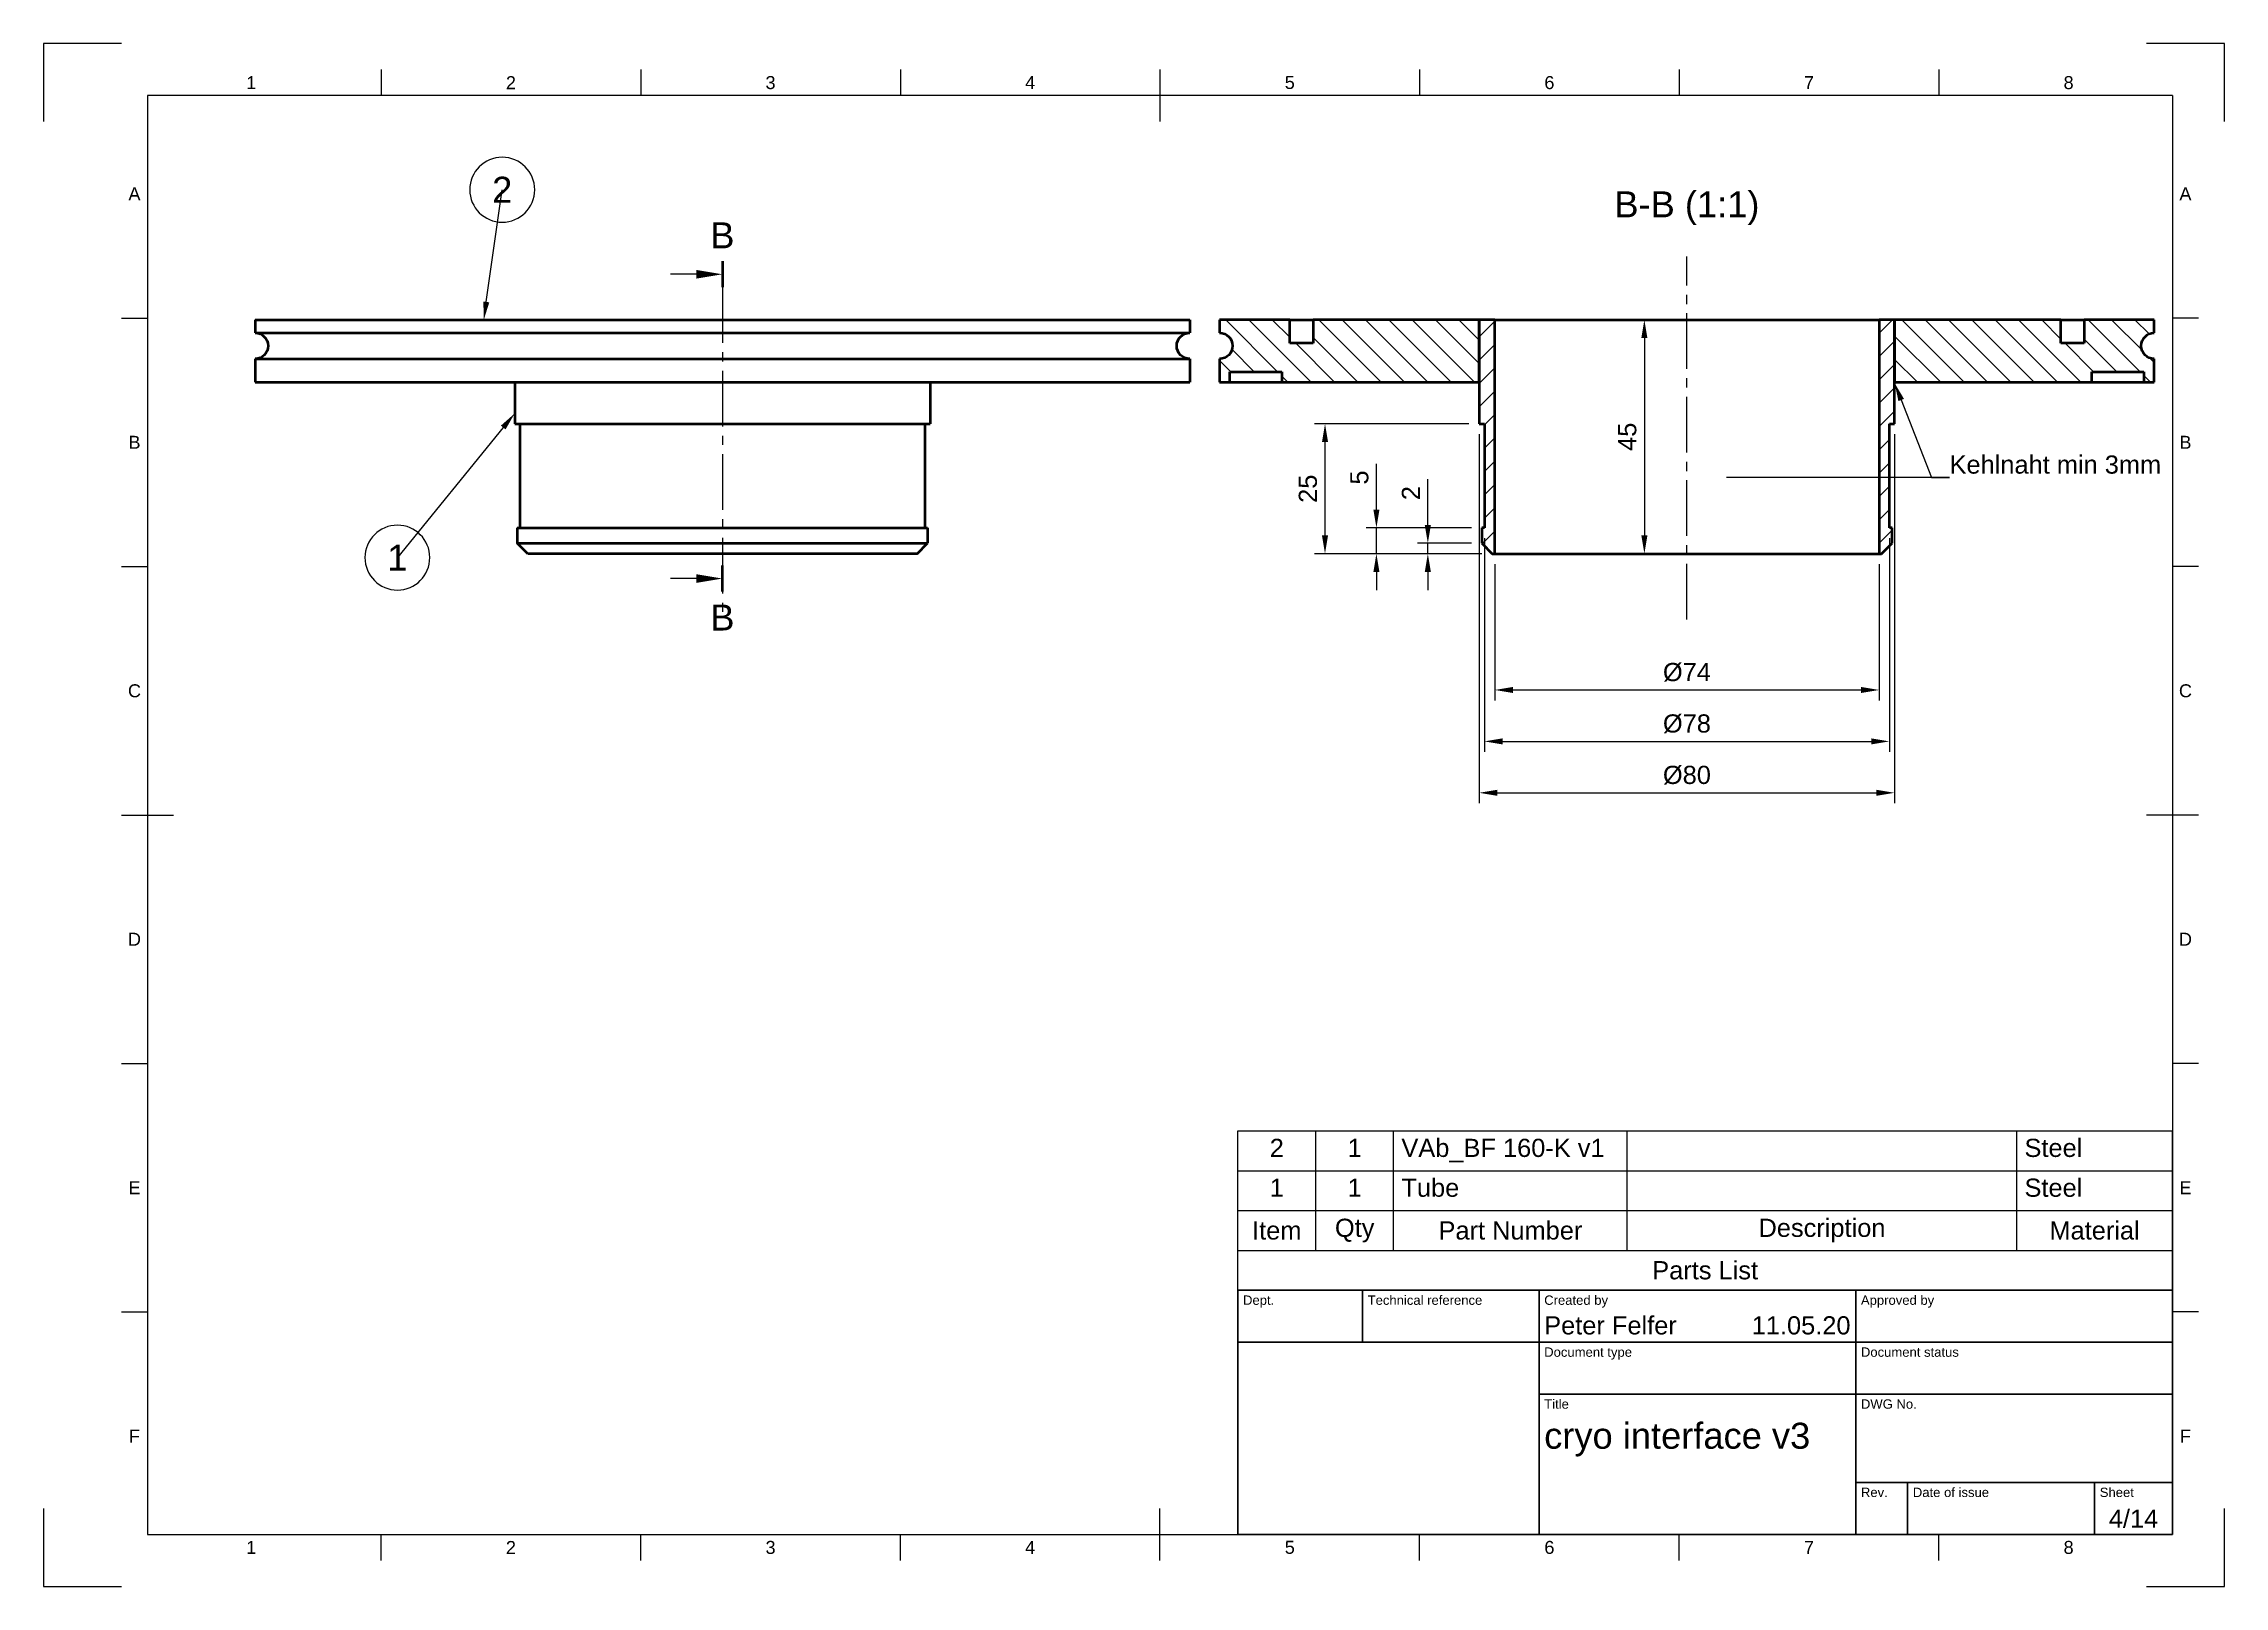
# Model space of a CAD drawing. Header units: millimetres. Extents: x 0 to 420, y 0 to 297.
import ezdxf
from ezdxf import colors
from ezdxf.entities.mleader import LeaderData, LeaderLine
from ezdxf.enums import TextEntityAlignment as Align
from ezdxf.math import Vec2, Vec3

# ---------------------------------------------------------------- set-up
doc = ezdxf.new("R2010")
doc.units = ezdxf.units.MM
doc.header["$LTSCALE"] = 0.75
doc.linetypes.add('CENTER2', pattern=[28.575, 19.05, -3.175, 3.175, -3.175])
for name, color, linetype, lineweight in [('Balloons', 7, 'Continuous', 25), ('Border', 7, 'Continuous', 25), ('FD_Dimensions', 7, 'Continuous', 25), ('Hatching', 7, 'Continuous', 25), ('Leaders', 7, 'Continuous', 25), ('Parts Lists', 7, 'Continuous', 25), ('Section Lines', 7, 'Continuous', 25), ('Smart Centers', 7, 'CENTER2', 25), ('TitleBlock', 7, 'Continuous', 35), ('View Labels', 7, 'Continuous', 25), ('Visible', 7, 'Continuous', 50)]:
    doc.layers.add(name, color=color, linetype=linetype, lineweight=lineweight)
doc.styles.add('FusionTitle', font='')
doc.styles.get("Standard").update_dxf_attribs({"font": 'arial.ttf'})
doc.styles.get('FusionTitle').set_extended_font_data('Arial Unicode MS')
doc.dimstyles.new('Dim-ISO-25', dxfattribs={"dimtxt": 3.5, "dimasz": 3.5, "dimexe": 2, "dimexo": 2, "dimgap": 1.5, "dimtad": 1, "dimzin": 12, "dimdsep": 46, "dimtxsty": 'Standard', "dimcen": 0, "dimazin": 3, "dimtp": 0.1, "dimtm": 0.1, "dimtfac": 0.714, "dimtmove": 0, "dimatfit": 3, "dimfxl": 1, "dimtzin": 12, "dimarcsym": 0})

# ---------------------------------------------------------------- blocks, each defined once
blk = doc.blocks.new('ISO_TITLEBLOCK')
at = {"layer": 'TitleBlock'}
for p, q in [((0, 47), (-180, 47)), ((-180, 47), (-180, 0)), ((-156, 37), (-156, 47)), ((-122, 0), (-122, 47)), ((-61, 0), (-61, 47)), ((0, 0), (0, 47)), ((-180, 37), (0, 37)), ((-122, 27), (0, 27)), ((-61, 10), (0, 10)), ((-51, 0), (-51, 10)), ((-15, 0), (-15, 10)), ((-180, 0), (0, 0))]:
    blk.add_line(p, q, dxfattribs=at)
at = {"layer": 'TitleBlock', "style": 'FusionTitle'}
for s, p in [('Dept.', (-179, 46)), ('Technical reference', (-155, 46)), ('Created by', (-121, 46)), ('Approved by', (-60, 46)), ('Document type', (-121, 36)), ('Document status', (-60, 36)), ('Title', (-121, 26)), ('DWG No.', (-60, 26)), ('Rev.', (-60, 9)), ('Date of issue', (-50, 9)), ('Sheet', (-14, 9))]:
    blk.add_text(s, height=1.8, dxfattribs=at).set_placement(p, align=Align.TOP_LEFT)
for tag, p, height in [('DEPT', (-179, 38.5), 3.5), ('TECHNICAL_REFERENCE', (-155, 38.5), 3.5), ('CREATED_BY', (-121, 38.5), 3.5), ('APPROVED_BY', (-60, 38.5), 3.5), ('DOCUMENT_TYPE', (-121, 28.5), 3.5), ('DOCUMENT_STATUS', (-60, 28.5), 3.5), ('TITLE_1', (-121, 16.5), 5), ('TITLE_2', (-121, 9), 5), ('TITLE_3', (-121, 1.5), 5), ('DATE_OF_ISSUE', (-50, 1.5), 3.5)]:
    blk.add_attdef(tag, p, '', height=height, dxfattribs=at)
for tag, p in [('CREATED_DATE', (-62, 38.5)), ('APPROVED_DATE', (-1, 38.5))]:
    blk.add_attdef(tag, text='', height=3.5, dxfattribs=at).set_placement(p, align=Align.RIGHT)
for tag, height, p in [('DRAWING_NUMBER', 5, (-30.5, 16.6)), ('REV', 3.5, (-56, 3.1)), ('SHEET', 3.5, (-7.5, 3.1))]:
    blk.add_attdef(tag, text='', height=height, dxfattribs=at).set_placement(p, align=Align.MIDDLE)
blk = doc.blocks.new('ISO_A3_SHEET')
at = {"layer": 'Border'}
for p, q in [((15, 297), (0, 297)), ((0, 297), (0, 282)), ((420, 297), (405, 297)), ((420, 282), (420, 297)), ((65, 292), (65, 287)), ((115, 292), (115, 287)), ((165, 292), (165, 287)), ((215, 292), (215, 282)), ((265, 292), (265, 287)), ((315, 292), (315, 287)), ((365, 292), (365, 287)), ((410, 287), (20, 287)), ((20, 287), (20, 10)), ((410, 287), (410, 10)), ((15, 244.16666), (20, 244.16666)), ((415, 244.16666), (410, 244.16666)), ((15, 196.33333), (20, 196.33333)), ((415, 196.33333), (410, 196.33333)), ((15, 148.5), (25, 148.5)), ((415, 148.5), (405, 148.5)), ((15, 100.66667), (20, 100.66667)), ((415, 100.66667), (410, 100.66667)), ((15, 52.83334), (20, 52.83334)), ((415, 52.83334), (410, 52.83334)), ((0, 15), (0, 0)), ((215, 5), (215, 15)), ((420, 0), (420, 15)), ((20, 10), (410, 10)), ((65, 5), (65, 10)), ((115, 5), (115, 10)), ((165, 5), (165, 10)), ((265, 5), (265, 10)), ((315, 5), (315, 10)), ((365, 5), (365, 10)), ((0, 0), (15, 0)), ((405, 0), (420, 0))]:
    blk.add_line(p, q, dxfattribs=at)
at = {"layer": 'Border', "style": 'FusionTitle'}
for s, p in [('1', (40, 289.5)), ('2', (90, 289.5)), ('3', (140, 289.5)), ('4', (190, 289.5)), ('5', (240, 289.5)), ('6', (290, 289.5)), ('7', (340, 289.5)), ('8', (390, 289.5)), ('A', (17.5, 268.08333)), ('A', (412.5, 268.08333)), ('B', (17.5, 220.25)), ('B', (412.5, 220.25)), ('C', (17.5, 172.41667)), ('C', (412.5, 172.41667)), ('D', (17.5, 124.58334)), ('D', (412.5, 124.58334)), ('E', (17.5, 76.75001)), ('E', (412.5, 76.75001)), ('F', (17.5, 28.91668)), ('F', (412.5, 28.91668)), ('1', (40, 7.5)), ('2', (90, 7.5)), ('3', (140, 7.5)), ('4', (190, 7.5)), ('5', (240, 7.5)), ('6', (290, 7.5)), ('7', (340, 7.5)), ('8', (390, 7.5))]:
    blk.add_text(s, height=2.5, dxfattribs=at).set_placement(p, align=Align.MIDDLE)
blk = doc.blocks.new('*U5')
at = {"layer": 'Smart Centers', "color": 0, "ltscale": 0.75, "transparency": 16777216}
blk.add_line((0, 36.288044), (0, -27.655805), dxfattribs=at)
blk = doc.blocks.new('*U6')
at = {"layer": 'Smart Centers', "color": 0, "ltscale": 0.75, "transparency": 16777216}
blk.add_line((0, -35.166956), (0, 34.704111), dxfattribs=at)
blk = doc.blocks.new('*D19')
at = {"layer": 'Defpoints', "color": 0, "transparency": 16777216}
for p in [(279.486368, 198.80956), (353.486368, 198.80956), (353.486368, 172.570216)]:
    blk.add_point(p, dxfattribs=at)
at = {"layer": 'FD_Dimensions', "lineweight": -2, "transparency": 16777216}
for p, q in [((279.486368, 196.80956), (279.486368, 170.570216)), ((353.486368, 196.80956), (353.486368, 170.570216)), ((282.986368, 172.570216), (349.986368, 172.570216))]:
    blk.add_line(p, q, dxfattribs=at)
at = {"layer": 'FD_Dimensions', "transparency": 16777216}
for points in [[(282.986368, 173.15355), (282.986368, 171.986883), (279.486368, 172.570216)], [(349.986368, 173.15355), (349.986368, 171.986883), (353.486368, 172.570216)]]:
    blk.add_solid(points, dxfattribs=at)
at = {"layer": 'FD_Dimensions', "color": 0, "transparency": 16777216, "insert": (316.486368, 175.955107), "char_height": 3.5, "attachment_point": 5}
blk.add_mtext('%%C74', dxfattribs=at)
blk = doc.blocks.new('*D20')
at = {"layer": 'Defpoints', "color": 0, "transparency": 16777216}
for p in [(277.486368, 203.80956), (355.486368, 203.80956), (355.486368, 162.670721)]:
    blk.add_point(p, dxfattribs=at)
at = {"layer": 'FD_Dimensions', "lineweight": -2, "transparency": 16777216}
for p, q in [((277.486368, 201.80956), (277.486368, 160.670721)), ((355.486368, 201.80956), (355.486368, 160.670721)), ((280.986368, 162.670721), (351.986368, 162.670721))]:
    blk.add_line(p, q, dxfattribs=at)
at = {"layer": 'FD_Dimensions', "transparency": 16777216}
for points in [[(280.986368, 163.254055), (280.986368, 162.087388), (277.486368, 162.670721)], [(351.986368, 163.254055), (351.986368, 162.087388), (355.486368, 162.670721)]]:
    blk.add_solid(points, dxfattribs=at)
at = {"layer": 'FD_Dimensions', "color": 0, "transparency": 16777216, "insert": (316.486368, 166.055612), "char_height": 3.5, "attachment_point": 5}
blk.add_mtext('%%C78', dxfattribs=at)
blk = doc.blocks.new('*D21')
at = {"layer": 'Defpoints', "color": 0, "transparency": 16777216}
for p in [(276.486368, 223.80956), (356.486368, 223.80956), (356.486368, 152.771226)]:
    blk.add_point(p, dxfattribs=at)
at = {"layer": 'FD_Dimensions', "lineweight": -2, "transparency": 16777216}
for p, q in [((276.486368, 221.80956), (276.486368, 150.771226)), ((356.486368, 221.80956), (356.486368, 150.771226)), ((279.986368, 152.771226), (352.986368, 152.771226))]:
    blk.add_line(p, q, dxfattribs=at)
at = {"layer": 'FD_Dimensions', "transparency": 16777216}
for points in [[(279.986368, 153.35456), (279.986368, 152.187893), (276.486368, 152.771226)], [(352.986368, 153.35456), (352.986368, 152.187893), (356.486368, 152.771226)]]:
    blk.add_solid(points, dxfattribs=at)
at = {"layer": 'FD_Dimensions', "color": 0, "transparency": 16777216, "insert": (316.486368, 156.156117), "char_height": 3.5, "attachment_point": 5}
blk.add_mtext('%%C80', dxfattribs=at)
blk = doc.blocks.new('*D22')
at = {"layer": 'Defpoints', "color": 0, "transparency": 16777216}
for p in [(308.293687, 243.80956), (308.293687, 198.80956), (308.293687, 198.80956)]:
    blk.add_point(p, dxfattribs=at)
at = {"layer": 'FD_Dimensions', "lineweight": -2, "transparency": 16777216}
blk.add_line((308.293687, 240.30956), (308.293687, 202.30956), dxfattribs=at)
at = {"layer": 'FD_Dimensions', "transparency": 16777216}
for points in [[(307.710354, 240.30956), (308.877021, 240.30956), (308.293687, 243.80956)], [(307.710354, 202.30956), (308.877021, 202.30956), (308.293687, 198.80956)]]:
    blk.add_solid(points, dxfattribs=at)
at = {"layer": 'FD_Dimensions', "color": 0, "transparency": 16777216, "insert": (305.013844, 221.30956), "char_height": 3.5, "attachment_point": 5, "rotation": 90}
blk.add_mtext('45', dxfattribs=at)
blk = doc.blocks.new('*D23')
at = {"layer": 'Defpoints', "color": 0, "transparency": 16777216}
for p in [(246.787883, 223.80956), (276.486368, 223.80956), (278.986368, 198.80956)]:
    blk.add_point(p, dxfattribs=at)
at = {"layer": 'FD_Dimensions', "color": 0, "lineweight": -2, "transparency": 16777216}
for p, q in [((274.486368, 223.80956), (244.787883, 223.80956)), ((246.787883, 202.30956), (246.787883, 220.30956)), ((276.986368, 198.80956), (244.787883, 198.80956))]:
    blk.add_line(p, q, dxfattribs=at)
at = {"layer": 'FD_Dimensions', "color": 0, "transparency": 16777216}
for points in [[(246.20455, 220.30956), (247.371217, 220.30956), (246.787883, 223.80956)], [(246.20455, 202.30956), (247.371217, 202.30956), (246.787883, 198.80956)]]:
    blk.add_solid(points, dxfattribs=at)
at = {"layer": 'FD_Dimensions', "color": 0, "transparency": 16777216, "insert": (243.500878, 211.30956), "char_height": 3.5, "attachment_point": 5, "rotation": 90}
blk.add_mtext('25', dxfattribs=at)
blk = doc.blocks.new('*D24')
at = {"layer": 'Defpoints', "color": 0, "transparency": 16777216}
for p in [(256.687378, 203.80956), (276.986368, 203.80956), (278.986368, 198.80956)]:
    blk.add_point(p, dxfattribs=at)
at = {"layer": 'FD_Dimensions', "color": 0, "lineweight": -2, "transparency": 16777216}
for p, q in [((256.687378, 207.30956), (256.687378, 216.130161)), ((274.986368, 203.80956), (254.687378, 203.80956)), ((256.687378, 198.80956), (256.687378, 203.80956)), ((276.986368, 198.80956), (254.687378, 198.80956)), ((256.687378, 195.30956), (256.687378, 191.80956))]:
    blk.add_line(p, q, dxfattribs=at)
at = {"layer": 'FD_Dimensions', "color": 0, "transparency": 16777216}
for points in [[(256.104045, 207.30956), (257.270712, 207.30956), (256.687378, 203.80956)], [(256.104045, 195.30956), (257.270712, 195.30956), (256.687378, 198.80956)]]:
    blk.add_solid(points, dxfattribs=at)
at = {"layer": 'FD_Dimensions', "color": 0, "transparency": 16777216, "insert": (253.407535, 213.469861), "char_height": 3.5, "attachment_point": 5, "rotation": 90}
blk.add_mtext('5', dxfattribs=at)
blk = doc.blocks.new('*D25')
at = {"layer": 'Defpoints', "color": 0, "transparency": 16777216}
for p in [(266.586873, 200.80956), (276.986368, 200.80956), (278.986368, 198.80956)]:
    blk.add_point(p, dxfattribs=at)
at = {"layer": 'FD_Dimensions', "color": 0, "lineweight": -2, "transparency": 16777216}
for p, q in [((266.586873, 204.30956), (266.586873, 213.127773)), ((274.986368, 200.80956), (264.586873, 200.80956)), ((276.986368, 198.80956), (264.586873, 198.80956)), ((266.586873, 198.80956), (266.586873, 200.80956)), ((266.586873, 195.30956), (266.586873, 191.80956))]:
    blk.add_line(p, q, dxfattribs=at)
at = {"layer": 'FD_Dimensions', "color": 0, "transparency": 16777216}
for points in [[(266.00354, 204.30956), (267.170207, 204.30956), (266.586873, 200.80956)], [(266.00354, 195.30956), (267.170207, 195.30956), (266.586873, 198.80956)]]:
    blk.add_solid(points, dxfattribs=at)
at = {"layer": 'FD_Dimensions', "color": 0, "transparency": 16777216, "insert": (263.329711, 210.468667), "char_height": 3.5, "attachment_point": 5, "rotation": 90}
blk.add_mtext('2', dxfattribs=at)
blk = doc.blocks.new('*T14')
at = {"layer": 'Parts Lists', "color": 0, "linetype": 'ByBlock', "lineweight": -2, "transparency": 16777216}
for p, q in [((0, 30.666667), (180, 30.666667)), ((0, 0), (0, 30.666667)), ((15, 7.666667), (15, 30.666667)), ((30, 7.666667), (30, 30.666667)), ((75, 7.666667), (75, 30.666667)), ((150, 7.666667), (150, 30.666667)), ((180, 0), (180, 30.666667)), ((0, 23), (180, 23)), ((0, 15.333333), (180, 15.333333)), ((0, 7.666667), (180, 7.666667)), ((0, 0), (180, 0))]:
    blk.add_line(p, q, dxfattribs=at)
at = {"layer": 'Parts Lists', "color": 0, "transparency": 16777216, "char_height": 3.5}
for s, insert, width, attachment_point in [('2', (7.5, 29.166667), 12, 2), ('1', (22.5, 29.166667), 12, 2), ('VAb_BF 160-K v1', (31.5, 29.166667), 42, 1), ('Steel', (151.5, 29.166667), 27, 1), ('1', (7.5, 21.5), 12, 2), ('1', (22.5, 21.5), 12, 2), ('Tube', (31.5, 21.5), 42, 1), ('Steel', (151.5, 21.5), 27, 1), ('Item', (7.5, 11.5), 12, 5), ('Qty', (22.5, 11.5), 12, 5), ('Part Number', (52.5, 11.5), 42, 5), ('Description', (112.5, 11.5), 72, 5), ('Material', (165, 11.5), 27, 5), ('Parts List', (90, 3.833333), 177, 5)]:
    blk.add_mtext(s, dxfattribs=dict(at, insert=insert, width=width, attachment_point=attachment_point))
blk = doc.blocks.new('*B16')
at = {"transparency": 16777216}
for start, end in [(90, 270), (270, 90)]:
    blk.add_arc((0, 0), 6.25, start, end, dxfattribs=at)
at = {"transparency": 16777216, "insert": (0, 0), "char_height": 5, "attachment_point": 5}
blk.add_mtext('1', dxfattribs=at)
blk = doc.blocks.new('*B17')
at = {"transparency": 16777216}
for start, end in [(90, 270), (270, 90)]:
    blk.add_arc((0, 0), 6.25, start, end, dxfattribs=at)
at = {"transparency": 16777216, "insert": (0, 0), "char_height": 5, "attachment_point": 5}
blk.add_mtext('2', dxfattribs=at)

msp = doc.modelspace()

# ---------------------------------------------------------------- hatches: boundary and pattern name
at = {"layer": 'Hatching'}
h = msp.add_hatch(dxfattribs=at)
h.set_pattern_fill('ANSI31', color=256, angle=90, style=0)
edge = h.paths.add_edge_path(flags=0)
edge.add_line((406.486, 241.31), (406.486, 243.81))
edge.add_line((406.486, 243.81), (392.986, 243.81))
edge.add_line((392.986, 243.81), (392.986, 239.31))
edge.add_line((392.986, 239.31), (388.486, 239.31))
edge.add_line((388.486, 239.31), (388.486, 243.81))
edge.add_line((388.486, 243.81), (356.486, 243.81))
edge.add_line((356.486, 243.81), (356.486, 231.81))
edge.add_line((356.486, 231.81), (394.486, 231.81))
edge.add_line((394.486, 231.81), (394.486, 233.81))
edge.add_line((394.486, 233.81), (404.486, 233.81))
edge.add_line((404.486, 233.81), (404.486, 231.81))
edge.add_line((404.486, 231.81), (406.486, 231.81))
edge.add_line((406.486, 231.81), (406.486, 236.31))
edge.add_ellipse((406.486, 238.81), major_axis=(0, -2.5), ratio=1, start_angle=180, end_angle=360, ccw=False)
edge = h.paths.add_edge_path(flags=0)
edge.add_line((226.486, 243.81), (226.486, 241.31))
edge.add_ellipse((226.486, 238.81), major_axis=(0, 2.5), ratio=1, start_angle=180, end_angle=360, ccw=False)
edge.add_line((226.486, 236.31), (226.486, 231.81))
edge.add_line((226.486, 231.81), (228.486, 231.81))
edge.add_line((228.486, 231.81), (228.486, 233.81))
edge.add_line((228.486, 233.81), (238.486, 233.81))
edge.add_line((238.486, 233.81), (238.486, 231.81))
edge.add_line((238.486, 231.81), (276.486, 231.81))
edge.add_line((276.486, 231.81), (276.486, 243.81))
edge.add_line((276.486, 243.81), (244.486, 243.81))
edge.add_line((244.486, 243.81), (244.486, 239.31))
edge.add_line((244.486, 239.31), (239.986, 239.31))
edge.add_line((239.986, 239.31), (239.986, 243.81))
edge.add_line((239.986, 243.81), (226.486, 243.81))
h = msp.add_hatch(dxfattribs=at)
h.set_pattern_fill('ANSI31', color=256, style=0)
h.paths.add_polyline_path([(276.986, 200.81), (278.986, 198.81), (279.486, 198.81), (279.486, 243.81), (276.486, 243.81), (276.486, 231.81), (276.486, 223.81), (277.486, 223.81), (277.486, 203.81), (276.986, 203.81)], flags=0)
h.paths.add_polyline_path([(353.986, 198.81), (355.986, 200.81), (355.986, 203.81), (355.486, 203.81), (355.486, 223.81), (356.486, 223.81), (356.486, 231.81), (356.486, 243.81), (353.486, 243.81), (353.486, 198.81)], flags=0)

# ---------------------------------------------------------------- linework, layer by layer
at = {"layer": 'Section Lines'}
for p, q in [((125.728, 252.598), (120.728, 252.598)), ((125.728, 194.018), (120.728, 194.018))]:
    msp.add_line(p, q, dxfattribs=at)
at = {"layer": 'Section Lines', "lineweight": 50}
for p, q in [((130.728, 255.098), (130.728, 250.098)), ((130.728, 191.518), (130.728, 196.518))]:
    msp.add_line(p, q, dxfattribs=at)
at = {"layer": 'Section Lines'}
for points in [[(125.728, 253.431), (130.728, 252.598), (125.728, 251.764)], [(125.728, 194.851), (130.728, 194.018), (125.728, 193.184)]]:
    msp.add_solid(points, dxfattribs=at)
at = {"layer": 'Visible'}
for p, q in [((40.728, 243.81), (220.728, 243.81)), ((40.728, 243.81), (40.728, 241.31)), ((220.728, 243.81), (220.728, 241.31)), ((40.728, 241.31), (220.728, 241.31)), ((40.728, 236.31), (220.728, 236.31)), ((40.728, 236.31), (40.728, 231.81)), ((220.728, 236.31), (220.728, 231.81)), ((40.728, 231.81), (220.728, 231.81)), ((90.728, 231.81), (90.728, 223.81)), ((170.728, 231.81), (170.728, 223.81)), ((90.728, 223.81), (170.728, 223.81)), ((91.728, 223.81), (91.728, 203.81)), ((169.728, 223.81), (169.728, 203.81)), ((91.228, 203.81), (170.228, 203.81)), ((91.228, 203.81), (91.228, 200.81)), ((170.228, 203.81), (170.228, 200.81)), ((91.228, 200.81), (170.228, 200.81)), ((93.228, 198.81), (91.228, 200.81)), ((168.228, 198.81), (93.228, 198.81)), ((168.228, 198.81), (170.228, 200.81))]:
    msp.add_line(p, q, dxfattribs=at)
at = {"layer": 'Visible', "extrusion": (1, -2e-16, 0)}
for p, q in [((226.486, 243.81), (226.486, 241.31)), ((239.986, 243.81), (226.486, 243.81)), ((239.986, 239.31), (239.986, 243.81)), ((239.986, 243.81), (244.486, 243.81)), ((276.486, 243.81), (244.486, 243.81)), ((244.486, 243.81), (244.486, 239.31)), ((279.486, 243.81), (276.486, 243.81)), ((276.486, 243.81), (276.486, 223.81)), ((276.486, 231.81), (276.486, 243.81)), ((279.486, 198.81), (279.486, 243.81)), ((279.486, 243.81), (353.486, 243.81)), ((356.486, 243.81), (353.486, 243.81)), ((353.486, 243.81), (353.486, 198.81)), ((356.486, 223.81), (356.486, 243.81)), ((388.486, 243.81), (356.486, 243.81)), ((356.486, 243.81), (356.486, 231.81)), ((388.486, 239.31), (388.486, 243.81)), ((388.486, 243.81), (392.986, 243.81)), ((406.486, 243.81), (392.986, 243.81)), ((392.986, 243.81), (392.986, 239.31)), ((406.486, 241.31), (406.486, 243.81)), ((226.486, 236.31), (226.486, 231.81)), ((244.486, 239.31), (239.986, 239.31)), ((392.986, 239.31), (388.486, 239.31)), ((406.486, 231.81), (406.486, 236.31)), ((226.486, 231.81), (228.486, 231.81)), ((228.486, 231.81), (228.486, 233.81)), ((228.486, 233.81), (238.486, 233.81)), ((228.486, 231.81), (238.486, 231.81)), ((238.486, 233.81), (238.486, 231.81)), ((238.486, 231.81), (276.486, 231.81)), ((356.486, 231.81), (394.486, 231.81)), ((394.486, 231.81), (394.486, 233.81)), ((394.486, 233.81), (404.486, 233.81)), ((394.486, 231.81), (404.486, 231.81)), ((404.486, 233.81), (404.486, 231.81)), ((404.486, 231.81), (406.486, 231.81)), ((276.486, 223.81), (277.486, 223.81)), ((277.486, 223.81), (277.486, 203.81)), ((355.486, 203.81), (355.486, 223.81)), ((355.486, 223.81), (356.486, 223.81)), ((277.486, 203.81), (276.986, 203.81)), ((276.986, 203.81), (276.986, 200.81)), ((355.986, 203.81), (355.486, 203.81)), ((355.986, 200.81), (355.986, 203.81)), ((276.986, 200.81), (278.986, 198.81)), ((278.986, 198.81), (279.486, 198.81)), ((279.486, 198.81), (353.486, 198.81)), ((353.486, 198.81), (353.986, 198.81)), ((353.986, 198.81), (355.986, 200.81))]:
    msp.add_line(p, q, dxfattribs=at)
at = {"layer": 'Visible', "extrusion": (0, 0, -1)}
for centre, start, end in [((-40.728, 238.81), 90, 270), ((-220.728, 238.81), 270, 90)]:
    msp.add_arc(centre, 2.5, start, end, dxfattribs=at)
at = {"layer": 'Visible', "extrusion": (0, -2e-16, -1)}
for centre, start, end in [((-226.486, 238.81), 90, 270), ((-406.486, 238.81), 270, 90)]:
    msp.add_arc(centre, 2.5, start, end, dxfattribs=at)

# ---------------------------------------------------------------- block references
msp.add_blockref('*T14', (230, 57))
at = {"layer": 'Border'}
msp.add_blockref('ISO_A3_SHEET', (0, 0), dxfattribs=at)
at = {"layer": 'Smart Centers', "ltscale": 0.75}
for name, p in [('*U6', (316.486, 221.31)), ('*U5', (130.728, 213.81))]:
    msp.add_blockref(name, p, dxfattribs=at)
at = {"layer": 'TitleBlock'}
msp.add_blockref('ISO_TITLEBLOCK', (410, 10), dxfattribs=at).add_auto_attribs({'CREATED_DATE': '11.05.20', 'SHEET': '4/14', 'TITLE_1': 'cryo interface v3', 'CREATED_BY': 'Peter Felfer'})

# ---------------------------------------------------------------- texts
at = {"layer": 'Section Lines', "char_height": 5, "attachment_point": 5}
for insert in [(130.728, 260.098), (130.728, 186.518)]:
    msp.add_mtext('B', dxfattribs=dict(at, insert=insert))
at = {"layer": 'View Labels', "insert": (316.486, 262.06), "char_height": 5, "width": 29.68281, "attachment_point": 8}
msp.add_mtext('B-B (1:1)', dxfattribs=at)

# ---------------------------------------------------------------- dimensions: what is measured, and where the dimension line sits
at = {"layer": 'FD_Dimensions'}
for base, p1, p2, override, picture, middle in [((308.294, 198.81), (308.294, 243.81), (308.294, 198.81), {"dimlfac": 1, "dimclrd": 256, "dimclre": 256}, '*D22', (305.014, 221.31)), ((246.788, 223.81), (278.986, 198.81), (276.486, 223.81), {"dimlfac": 1}, '*D23', (243.501, 211.31)), ((256.687, 203.81), (278.986, 198.81), (276.986, 203.81), {"dimlfac": 1}, '*D24', (253.408, 213.47)), ((266.587, 200.81), (278.986, 198.81), (276.986, 200.81), {"dimlfac": 1}, '*D25', (263.33, 210.469))]:
    dim = msp.add_linear_dim(base=base, p1=p1, p2=p2, angle=90, dimstyle='Dim-ISO-25', override=override, dxfattribs=at)
    dim.commit()
    dim.dimension.update_dxf_attribs({"geometry": picture, "text_midpoint": middle})
for base, p1, p2, picture, middle in [((356.486, 152.771), (276.486, 223.81), (356.486, 223.81), '*D21', (316.486, 156.156)), ((355.486, 162.671), (277.486, 203.81), (355.486, 203.81), '*D20', (316.486, 166.056))]:
    dim = msp.add_linear_dim(base=base, p1=p1, p2=p2, text='%%C<>', dimstyle='Dim-ISO-25', override={"dimlfac": 1, "dimclrd": 256, "dimclre": 256}, dxfattribs=at)
    dim.commit()
    dim.dimension.update_dxf_attribs({"geometry": picture, "text_midpoint": middle})
dim = msp.add_linear_dim(base=(353.486, 172.57), p1=(279.486, 198.81), p2=(353.486, 198.81), angle=180, text='%%C<>', dimstyle='Dim-ISO-25', override={"dimlfac": 1, "dimclrd": 256, "dimclre": 256}, dxfattribs=at)
dim.commit()
dim.dimension.update_dxf_attribs({"geometry": '*D19', "text_midpoint": (316.486, 175.955)})

# ---------------------------------------------------------------- leaders
at = {"layer": 'Balloons'}
ml = msp.add_multileader_block('Standard', dxfattribs=at)
ml.set_content('*B17', color=256)
ml.set_leader_properties()
ml.build(insert=Vec2(0, 0))
ml.multileader.update_dxf_attribs({"has_dogleg": 0, "arrow_head_size": 3.5, "block_connection_type": 1})
ctx = ml.context
ctx.base_point, ctx.char_height, ctx.arrow_head_size = Vec3(88.325, 268.873), 3.5, 3.5
ctx.attachment_type = 1
notes = []
notes.append((ctx, [(0, (1, 1, 0), (80.325, 268.873), (1, 0), 8, [(0, [(84.771, 243.81)], 0, [])])]))
ctx.block.insert = Vec3(88.325, 268.873)
ml = msp.add_multileader_block('Standard', dxfattribs=at)
ml.set_content('*B16', color=256)
ml.set_leader_properties()
ml.build(insert=Vec2(0, 0))
ml.multileader.update_dxf_attribs({"has_dogleg": 0, "arrow_head_size": 3.5, "block_connection_type": 1})
ctx = ml.context
ctx.base_point, ctx.char_height, ctx.arrow_head_size = Vec3(68.132, 198.044), 3.5, 3.5
ctx.attachment_type = 1
notes.append((ctx, [(1, (1, 1, 0), (76.132, 198.044), (-1, 0), 8, [(0, [(90.728, 225.81)], 0, [])])]))
ctx.block.insert = Vec3(68.132, 198.044)
at = {"layer": 'Leaders'}
ml = msp.add_multileader_mtext('Standard', dxfattribs=at)
ml.set_content('Kehlnaht min 3mm', color=256)
ml.set_leader_properties()
ml.build(insert=Vec2(0, 0))
ml.multileader.update_dxf_attribs({"text_left_attachment_type": 5, "text_right_attachment_type": 5, "dogleg_length": 3.5, "arrow_head_size": 3.5})
ctx = ml.context
ctx.base_point, ctx.char_height, ctx.arrow_head_size, ctx.landing_gap_size, ctx.plane_origin = Vec3(367.069, 213.501), 3.5, 3.5, 0, Vec3(356.486, 231.656)
ctx.left_attachment, ctx.right_attachment = 5, 5
notes.append((ctx, [(0, (1, 1, 0), (363.569, 213.501), (1, 0), 3.5, [(0, [(356.486, 231.656)], 0, [])])]))
ctx.mtext.insert, ctx.mtext.flow_direction = Vec3(367.069, 217.716), 5
for ctx, leaders in notes:
    for number, flags, end, landing, length, lines in leaders:
        leader = LeaderData()
        leader.index, (leader.has_last_leader_line, leader.has_dogleg_vector, leader.attachment_direction) = number, flags
        leader.last_leader_point, leader.dogleg_vector, leader.dogleg_length = Vec3(end), Vec3(landing), length
        for number, points, colour, breaks in lines:
            line = LeaderLine()
            line.index, line.vertices, line.color, line.breaks = number, Vec3.list(points), colors.encode_raw_color(colour), breaks
            leader.lines.append(line)
        ctx.leaders.append(leader)

doc.saveas('drawing.dxf')
